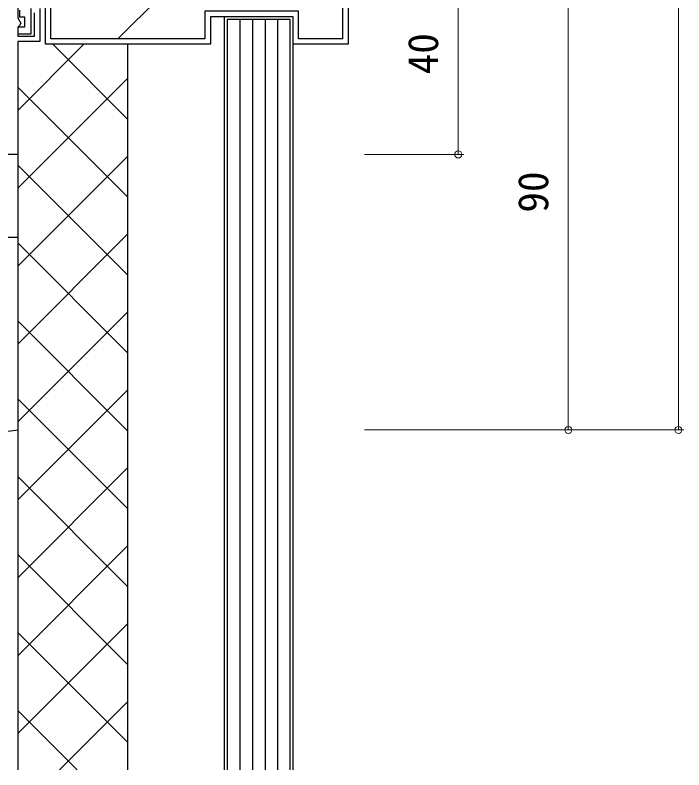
# Model space of a CAD drawing. Units: millimetres, scale not verified. Extents: x -437 to 438, y -681 to 679.
# Drawn here: x -202.3 to -80.8, y -171.2 to -34.2 of the extents above; entities that cross this region are included whole.
import ezdxf
from ezdxf.enums import TextEntityAlignment as Align

# ---------------------------------------------------------------- set-up
doc = ezdxf.new("R2010")
doc.units = ezdxf.units.MM
doc.header["$LTSCALE"] = 4
for name, color, linetype in [('0-2_YKK_11', 7, 'Continuous'), ('0-3_YKK_12', 2, 'Continuous'), ('0-7_YSS_K', 3, 'Continuous')]:
    doc.layers.add(name, color=color, linetype=linetype)
doc.layers.add('0-5_YKK_D', color=6, linetype='Continuous', lineweight=18)
doc.styles.add('ＭＳ ゴシック', font='')
doc.styles.get('ＭＳ ゴシック').set_extended_font_data('MS Gothic')

msp = doc.modelspace()

# ---------------------------------------------------------------- linework, layer by layer
at = {"layer": '0-2_YKK_11'}
for points in [[(-201.802, -21.484), (-201.802, -34.664), (-201.242, -35.634), (-201.502, -36.084), (-201.802, -36.384), (-201.802, -37.984), (-198.802, -37.984), (-198.802, -33.746)], [(-197.802, -32.984), (-197.802, -38.984), (-201.802, -38.984), (-201.802, -59.484), (-206.844, -59.484), (-207.027, -59.364), (-207.577, -59.364), (-207.76, -59.484), (-207.844, -59.484), (-208.027, -59.364), (-208.577, -59.364), (-208.76, -59.484), (-209.802, -59.484), (-209.802, -58.484)], [(-201.502, -33.284), (-201.502, -34.484), (-200.602, -34.484), (-200.602, -36.384), (-201.802, -36.384), (-201.802, -37.584), (-199.402, -37.584), (-199.402, -32.984)]]:
    msp.add_lwpolyline(points, dxfattribs=at)
at = {"layer": '0-3_YKK_12'}
for p in [(-201.802, -58.984), (-287.302, -74.484)]:
    msp.add_line(p, (-201.802, -74.484), dxfattribs=at)
at = {"layer": '0-5_YKK_D'}
for p, q in [((-81.802, 540.513), (-81.802, -109.487)), ((-121.802, -59.484), (-121.802, -19.487)), ((-101.802, -19.487), (-101.802, -109.487)), ((-138.802, -59.484), (-120.802, -59.484)), ((-138.802, -109.487), (-80.802, -109.487)), ((-138.802, -109.487), (-100.802, -109.487))]:
    msp.add_line(p, q, dxfattribs=at)
for centre in [(-121.802, -59.484), (-101.802, -109.487), (-81.802, -109.487)]:
    msp.add_circle(centre, 0.637, dxfattribs=at)
at = {"layer": '0-7_YSS_K'}
for p, q in [((-183.625, -38.487), (-165.625, -20.487)), ((-161.502, -34.987), (-161.502, -171.2)), ((-159.202, -34.987), (-159.202, -171.2)), ((-156.902, -34.987), (-156.902, -171.2)), ((-154.602, -34.987), (-154.602, -171.2)), ((-201.802, -51.478), (-189.81, -39.487)), ((-181.802, -53.115), (-195.431, -39.487)), ((-181.802, -171.2), (-181.802, -39.487)), ((-201.802, -65.62), (-181.802, -45.62)), ((-181.802, -67.257), (-201.802, -47.257)), ((-201.802, -58.987), (-201.802, -109.487)), ((-201.802, -79.763), (-181.802, -59.763)), ((-181.802, -81.399), (-201.802, -61.399)), ((-201.802, -93.905), (-181.802, -73.905)), ((-181.802, -95.542), (-201.802, -75.542)), ((-201.802, -108.047), (-181.802, -88.047)), ((-181.802, -109.684), (-201.802, -89.684)), ((-201.802, -122.189), (-181.802, -102.189)), ((-181.802, -123.826), (-201.802, -103.826)), ((-201.802, -136.331), (-181.802, -116.331)), ((-181.802, -137.968), (-201.802, -117.968)), ((-201.802, -150.473), (-181.802, -130.473)), ((-181.802, -152.11), (-201.802, -132.11)), ((-201.802, -164.615), (-181.802, -144.615)), ((-181.802, -166.252), (-201.802, -146.252)), ((-194.245, -171.2), (-181.802, -158.758)), ((-190.997, -171.2), (-201.802, -160.394))]:
    msp.add_line(p, q, dxfattribs=at)
for points in [[(-196.802, -39.487), (-196.802, -22.487), (-181.802, -22.487), (-181.802, -19.487), (-141.802, -19.487), (-141.802, -39.487), (-151.802, -39.487), (-151.802, -34.487), (-166.802, -34.487), (-166.802, -39.487)], [(-195.802, -38.487), (-195.802, -23.487), (-180.802, -23.487), (-180.802, -20.487), (-142.802, -20.487), (-142.802, -38.487), (-150.802, -38.487), (-150.802, -33.487), (-167.802, -33.487), (-167.802, -38.487)]]:
    msp.add_lwpolyline(points, close=True, dxfattribs=at)
for points in [[(-151.802, -171.2), (-151.802, -34.487), (-164.302, -34.487), (-164.302, -171.2)], [(-152.302, -171.2), (-152.302, -34.987), (-163.802, -34.987), (-163.802, -171.2)], [(-351.802, -171.2), (-351.802, -129.487), (-201.802, -109.487), (-201.802, -171.2)]]:
    msp.add_lwpolyline(points, dxfattribs=at)

# ---------------------------------------------------------------- texts
at = {"layer": '0-5_YKK_D', "style": 'ＭＳ ゴシック'}
for s, p in [('40', (-123.802, -44.94)), ('90', (-103.802, -70.048))]:
    msp.add_text(s, height=5.499, rotation=90, dxfattribs=at).set_placement(p, align=Align.BOTTOM_LEFT)

doc.saveas('drawing.dxf')
